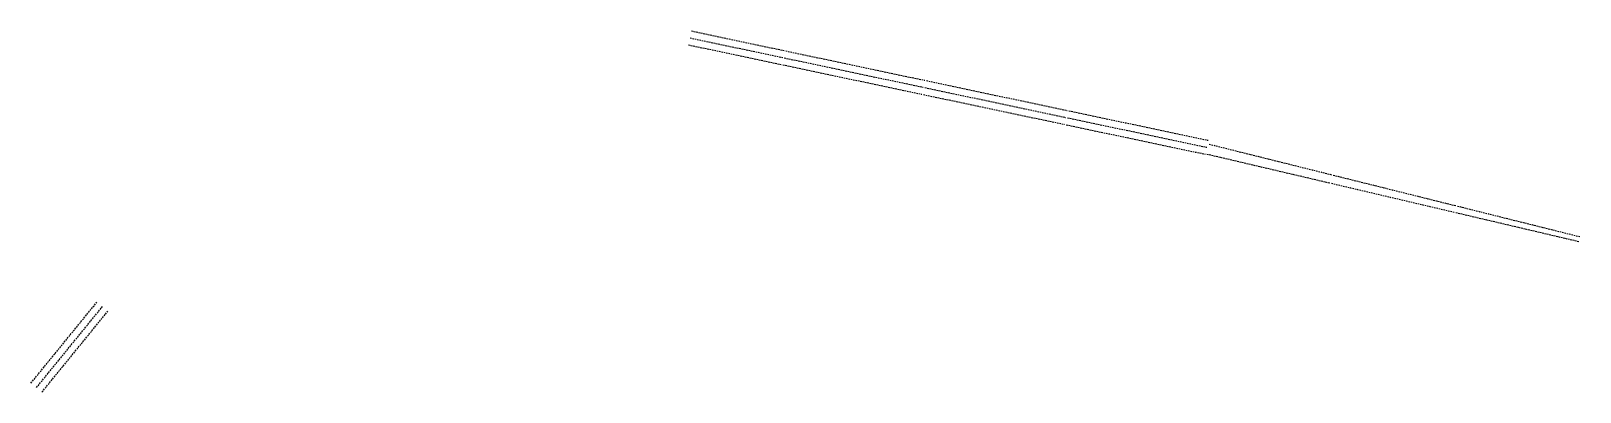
# Model space of a CAD drawing. Header units: millimetres. Extents: x 570911 to 571396, y 785551 to 785665.
import ezdxf

# ---------------------------------------------------------------- set-up
doc = ezdxf.new("R2010")
doc.units = ezdxf.units.MM
doc.linetypes.add('DASHED', pattern=[0.75, 0.5, -0.25])
for name, color, linetype in [('预制梁AA', 22, 'DASHED'), ('预制梁DE', 160, 'DASHED'), ('预制梁MM', 3, 'DASHED'), ('预制梁SS', 94, 'DASHED')]:
    doc.layers.add(name, color=color, linetype=linetype)

msp = doc.modelspace()

# ---------------------------------------------------------------- linework, layer by layer
at = {"layer": '预制梁AA'}
for p, q in [((571117.97, 785664.56), (571146.97, 785658.42)), ((571117.05, 785660.21), (571146.05, 785654.07)), ((571117.51, 785662.38), (571146.51, 785656.25)), ((571317.78, 785616.87), (571279.32, 785625.92)), ((571279.99, 785629.12), (571318.39, 785619.53))]:
    msp.add_line(p, q, dxfattribs=at)
at = {"layer": '预制梁DE'}
for p, q in [((571236.08, 785639.57), (571279.72, 785630.33)), ((571235.25, 785635.19), (571278.8, 785625.98)), ((571235.67, 785637.38), (571279.26, 785628.15)), ((571395.68, 785598.55), (571357.22, 785607.6)), ((571357.74, 785609.72), (571396.1, 785600.14))]:
    msp.add_line(p, q, dxfattribs=at)
at = {"layer": '预制梁MM'}
for p, q in [((571147, 785656.14), (571190.53, 785646.93)), ((571147.46, 785658.32), (571190.99, 785649.11)), ((571146.54, 785653.97), (571190.07, 785644.75)), ((571190.56, 785644.65), (571234.76, 785635.3)), ((571191.02, 785646.83), (571235.18, 785637.48)), ((571191.48, 785649), (571235.59, 785639.67)), ((571356.73, 785607.71), (571318.27, 785616.76)), ((571318.87, 785619.41), (571357.25, 785609.84))]:
    msp.add_line(p, q, dxfattribs=at)
at = {"layer": '预制梁SS'}
for p, q in [((570911.21, 785554.29), (570931.83, 785579.62)), ((570912.94, 785552.89), (570933.56, 785578.22)), ((570914.66, 785551.48), (570935.28, 785576.81))]:
    msp.add_line(p, q, dxfattribs=at)

doc.saveas('drawing.dxf')
